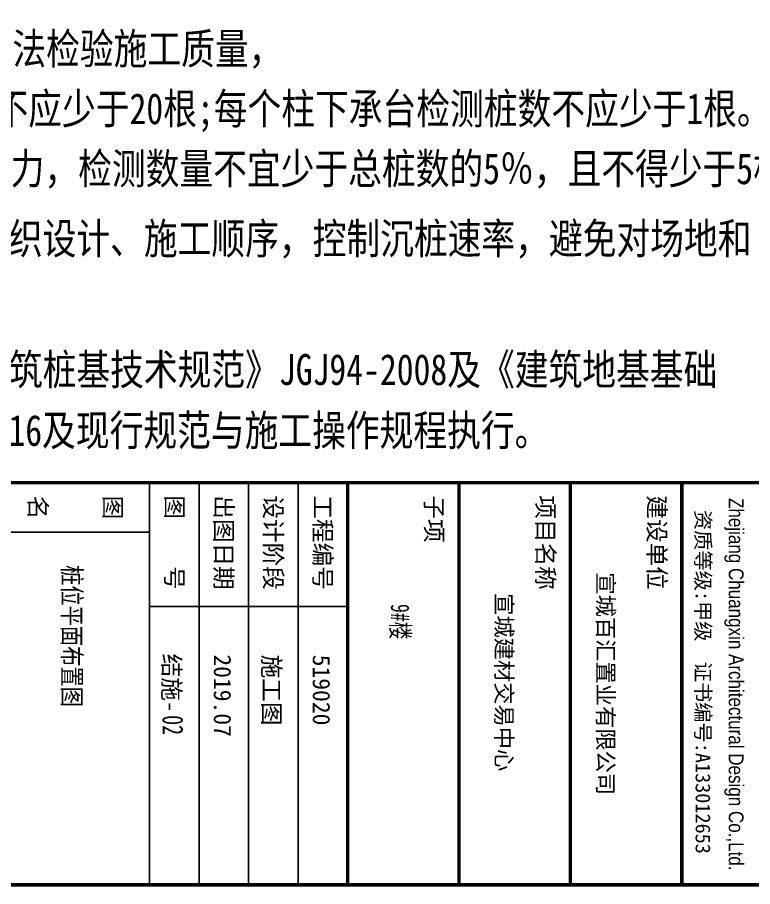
# Model space of a CAD drawing. Extents: x 447413 to 2975780, y -1432727 to 1301644.
# Drawn here: x 2274145 to 2291971, y 648814 to 669889 of the extents above; entities that cross this region are included whole.
import ezdxf
from ezdxf.enums import TextEntityAlignment as Align

# ---------------------------------------------------------------- set-up
doc = ezdxf.new("R2010")
doc.units = 0
doc.header["$LTSCALE"] = 1000
doc.header["$MEASUREMENT"] = 0
for name, color, linetype in [('220', 2, 'Continuous'), ('PUB_HATCH', 8, 'Continuous'), ('图名', 7, 'Continuous'), ('图框', 253, 'Continuous'), ('图纸编号', 6, 'Continuous')]:
    doc.layers.add(name, color=color, linetype=linetype)
doc.styles.add('Arial', font='ARIALN.TTF')
doc.styles.add('ASDF', font='')
doc.styles.add('cx_biaoti', font='')
doc.styles.add('HT', font='simhei.ttf')
doc.styles.add('iicon5', font='simhei.ttf')
doc.styles.get("Standard").update_dxf_attribs({"font": 'tssdeng.shx', "bigfont": 'hztxt.shx'})
doc.styles.add('STYLE3', font='', dxfattribs={"height": 5})
doc.styles.get('ASDF').set_extended_font_data('SimSun')
doc.styles.get('cx_biaoti').set_extended_font_data('SimSun')
doc.styles.get('STYLE3').set_extended_font_data('SimSun')

# ---------------------------------------------------------------- blocks, each defined once
blk = doc.blocks.new('A$C6B0021A6')
at = {"layer": '图框', "color": 153}
for p, q in [((113420, 19020, -84000), (113420, 15820, -84000)), ((117920, 18220, -84000), (111420, 18220, -84000)), ((117920, 17420, -84000), (111420, 17420, -84000)), ((117920, 16620, -84000), (111420, 16620, -84000)), ((117920, 15820, -84000), (111420, 15820, -84000)), ((112220, 15820, -84000), (112220, 13420, -84000))]:
    blk.add_line(p, q, dxfattribs=at)
at = {"layer": '图框', "color": 153, "const_width": 58, "elevation": -84000}
for points in [[(111420, 1020), (2520, 1020), (2520, 83120), (111420, 83120)], [(111420, 83120), (117920, 83120), (117920, 1020), (111420, 1020)], [(111420, 30220), (117920, 30220), (117920, 1020), (111420, 1020)]]:
    blk.add_lwpolyline(points, close=True, dxfattribs=at)
for points in [[(111420, 24420), (117920, 24420)], [(117920, 22620), (111420, 22620)], [(117920, 20820), (111420, 20820)], [(111420, 19020), (117920, 19020)]]:
    blk.add_lwpolyline(points, dxfattribs=at)
at = {"layer": '图框', "color": 153}
for s, height, style, p in [(' Zhejiang Chuangxin Architectural Design Co.,Ltd.', 240, 'Arial', (114640, 25270, -84000)), ('资质等级:甲级  证书编号:A133012653', 240, 'cx_biaoti', (114640, 24770, -84000)), ('宣城百汇置业有限公司', 264, 'HT', (114670, 23195, -84000)), ('宣城建材交易中心', 264, 'HT', (114645, 21554, -84000)), ('519020', 280, 'cx_biaoti', (114772, 18595, -84000)), ('施工图', 280, 'cx_biaoti', (114772, 17795, -84000)), ('2019.07', 280, 'cx_biaoti', (114862, 16995, -84000)), ('结施-', 280, 'cx_biaoti', (114659, 16180, -84000)), ('图', 280, 'cx_biaoti', (111820, 15220, -84000)), ('名', 280, 'cx_biaoti', (111820, 14020, -84000))]:
    blk.add_text(s, height=height, dxfattribs=dict(at, style=style)).set_placement(p, align=Align.MIDDLE)
at = {"layer": '图框', "color": 153, "style": 'cx_biaoti'}
for s, p in [('建设单位', (111624, 23878, -84000)), ('项目名称', (111624, 22078, -84000)), ('子项', (111624, 20278, -84000)), ('工程编号', (111624, 18477, -84000)), ('设计阶段', (111624, 17677, -84000)), ('出图日期', (111624, 16877, -84000)), ('图    号', (111624, 16080, -84000))]:
    blk.add_text(s, height=280, dxfattribs=at).set_placement(p)
blk = doc.blocks.new('图纸编号')
at = {"layer": '图纸编号', "color": 0, "style": 'STYLE3', "width": 0.7}
blk.add_attdef('图纸编号', (2625405.5, 142894.5), '', height=260, dxfattribs=at)
blk = doc.blocks.new('图名')
at = {"layer": '图名', "style": 'iicon5', "width": 0.7}
blk.add_attdef('图名', (2629107, 144662), '', height=300, dxfattribs=at)
blk = doc.blocks.new('子项')
at = {"layer": 'PUB_HATCH'}
blk.add_attdef('子项', (1391731, 380621), '', height=350, dxfattribs=at)

msp = doc.modelspace()

# ---------------------------------------------------------------- block references
at = {"xscale": 1.5, "yscale": 1.5, "zscale": 1.5, "rotation": 270}
msp.add_blockref('A$C6B0021A6', (2253622, 825737.4, 504000), dxfattribs=at)
ref = msp.add_blockref('子项', (1940507.6, 1908224), dxfattribs=dict(xscale=0.8999999999999999, yscale=0.8999999999999999, zscale=0.8999999999999999, rotation=270))
ref.add_attrib('子项', '9#楼', dxfattribs={"layer": 'PUB_HATCH', "height": 450, "rotation": 270, "style": 'ASDF', "width": 0.7}).set_placement((2283066.5, 655666.1), align=Align.BOTTOM_LEFT)
at = {"layer": '图名'}
ref = msp.add_blockref('图名', (2058248.6, 4600267.7, 378000), dxfattribs=dict(at, xscale=1.5, yscale=1.5, zscale=1.5, rotation=270))
ref.add_attrib('图名', '桩位平面布置图', (2275241.7, 656607.9, 378000), dxfattribs={"height": 450, "rotation": 270, "style": 'iicon5', "width": 0.8})
at = {"layer": '图纸编号', "color": 6, "xscale": 1.944, "yscale": 1.944, "zscale": 1.944, "rotation": 270}
msp.add_blockref('图纸编号', (1999876.6, 5756759.3, 378000), dxfattribs=at).add_auto_attribs({'图纸编号': '02'})

# ---------------------------------------------------------------- texts
at = {"layer": '220', "style": 'ASDF', "width": 0.8}
for s, p in [('桩基施工完毕后须对桩作小应变动测法检验施工质量，', (2260929.4, 668753.9)), ('桩基施工单位应提出合理施打桩基组织设计、施工顺序，控制沉桩速率，避免对场地和', (2260843.7, 664151.9)), ('本说明未详尽之处，应严格按照《建筑桩基技术规范》JGJ94-2008及《建筑地基基础', (2260843.7, 660975.9)), ('工程施工质量验收规范》GB50202-2016及现行规范与施工操作规程执行。', (2260843.7, 659500.7))]:
    msp.add_text(s, height=750, dxfattribs=at).set_placement(p)
at = {"layer": '220', "color": 3, "style": 'ASDF', "width": 0.8}
msp.add_text('检测数量不应少于总桩数的30%%%，且不应少于20根;每个柱下承台检测桩数不应少于1根。', height=750, dxfattribs=at).set_placement((2260908, 667300.5))
at = {"layer": '220', "color": 6, "style": 'ASDF', "width": 0.8}
msp.add_text('采用高应变法检测单桩竖向抗压承载力，检测数量不宜少于总桩数的5％，且不得少于5根。 ', height=750, dxfattribs=at).set_placement((2260886.5, 665847.2))

doc.saveas('drawing.dxf')
